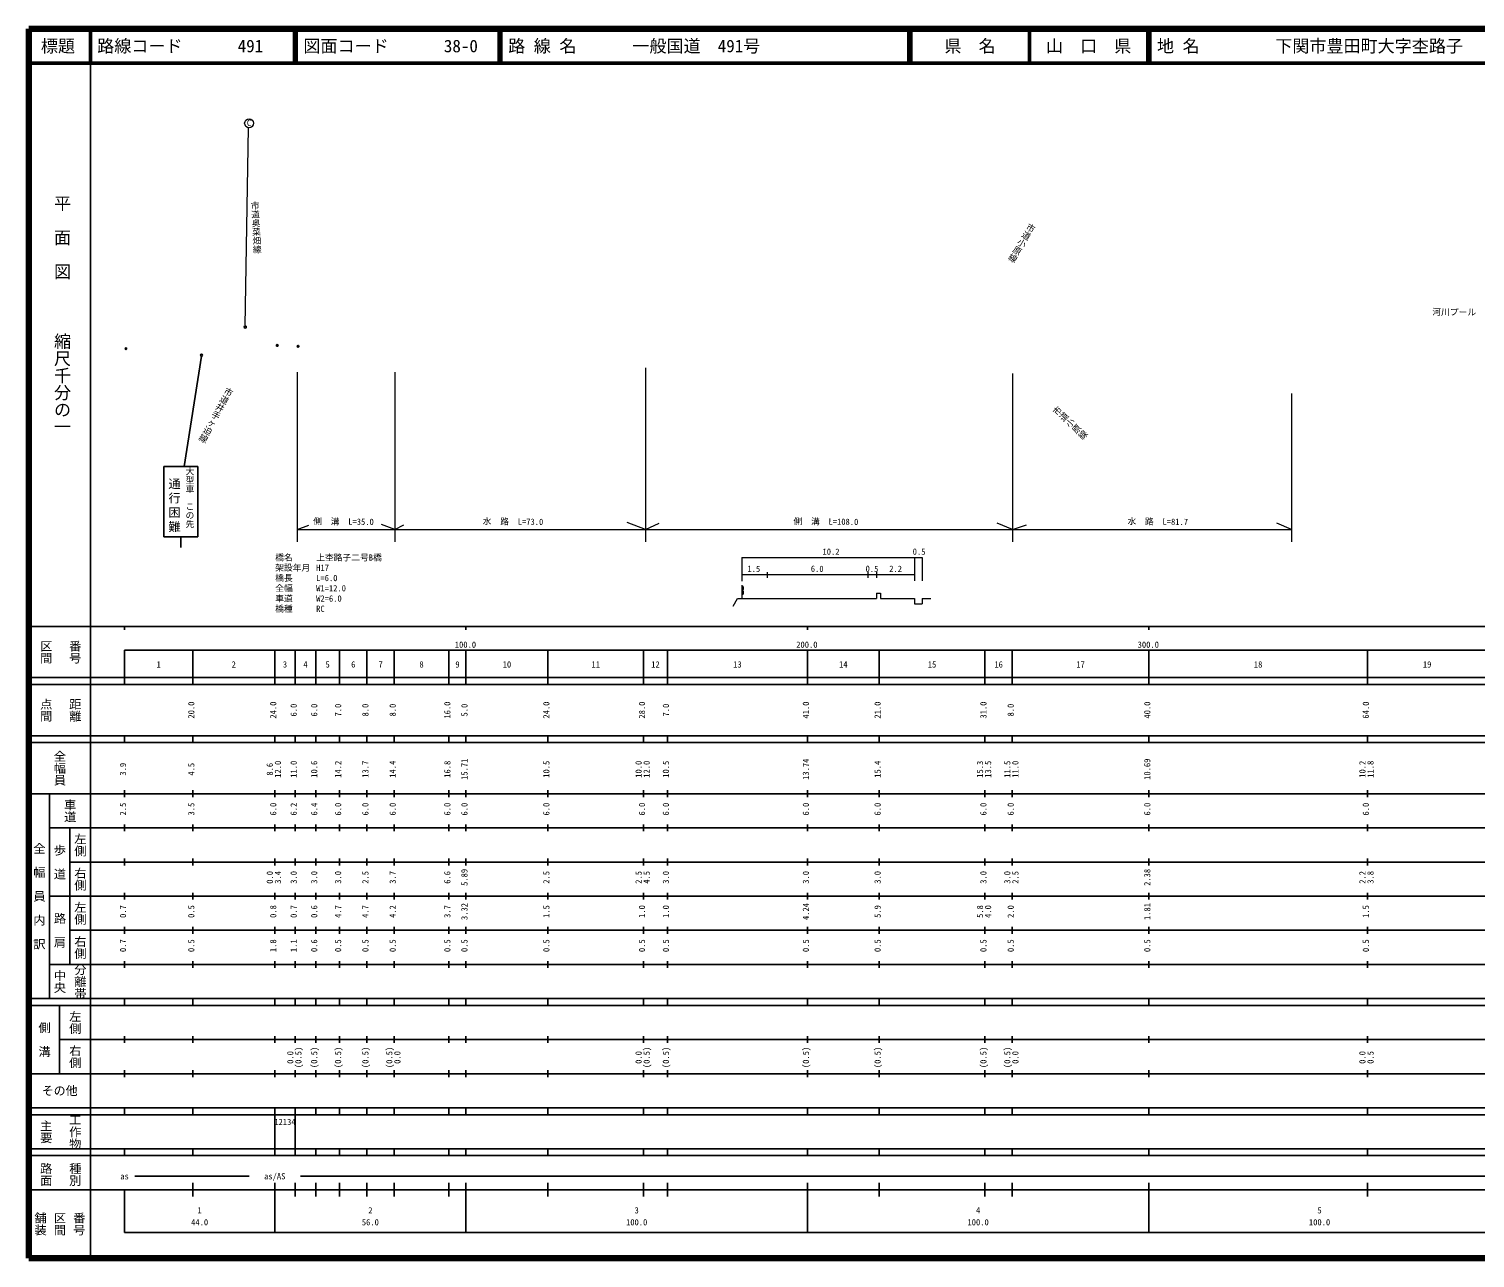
# Model space of a CAD drawing. Units: millimetres on the paper, with parts at other scales. Extents: x 40 to 680, y 20 to 380.
# Drawn here: x 40 to 463.5, y 20 to 380 of the extents above; entities that cross this region are included whole.
import ezdxf
from ezdxf.enums import TextEntityAlignment as Align

# ---------------------------------------------------------------- set-up
doc = ezdxf.new("R2010")
doc.units = ezdxf.units.MM
doc.header["$PDMODE"] = 32
doc.header["$PDSIZE"] = 0.5
for name, color, linetype, lineweight in [('M-BGD', 7, 'Continuous', 25), ('M-STR-HTXT', 7, 'Continuous', 13), ('M-STR-STRC', 7, 'Continuous', 25), ('M-TTL', 2, 'Continuous', 140), ('M-TTL-BAND', 7, 'Continuous', 25), ('M-TTL-LINE', 7, 'Continuous', 50), ('M-TTL-TXT', 7, 'Continuous', 50)]:
    doc.layers.add(name, color=color, linetype=linetype, lineweight=lineweight)
doc.layers.add('M-OTRS', color=6, linetype='Continuous')
doc.styles.add('@ＭＳ ゴシック', font='')
doc.styles.add('ＭＳ ゴシック', font='')
doc.styles.get('@ＭＳ ゴシック').set_extended_font_data('@MS Gothic')
doc.styles.get('ＭＳ ゴシック').set_extended_font_data('MS Gothic')

msp = doc.modelspace()

# ---------------------------------------------------------------- linework, layer by layer
at = {"layer": 'M-BGD'}
for centre in [(103.373, 292.689), (90.564, 284.438)]:
    msp.add_circle(centre, 0.3, dxfattribs=at)
at = {"layer": 'M-OTRS'}
for p in [(68.448, 286.346), (112.713, 287.286), (118.832, 287.041)]:
    msp.add_point(p, dxfattribs=at)
at = {"layer": 'M-STR-HTXT'}
for p, q in [((103.373, 293.055), (104.271, 351.077)), ((220.604, 280.762), (220.604, 229.792)), ((118.544, 279.434), (118.544, 229.792)), ((147.119, 279.434), (147.119, 229.792)), ((328.105, 279.094), (328.105, 229.792)), ((409.815, 273.218), (409.815, 229.792)), ((118.544, 233.399), (121.937, 234.667)), ((118.544, 233.399), (147.119, 233.399)), ((147.119, 233.399), (143.23, 234.866)), ((147.119, 233.399), (149.817, 234.733)), ((147.119, 233.399), (220.604, 233.399)), ((220.604, 233.399), (215.225, 235.399)), ((220.604, 233.399), (224.541, 235.199)), ((220.604, 233.399), (328.105, 233.399)), ((328.105, 233.399), (323.551, 235.266)), ((328.105, 233.399), (332.201, 234.8)), ((328.105, 233.399), (409.815, 233.399)), ((409.815, 233.399), (405.46, 235.266)), ((248.76, 225.201), (301.592, 225.201)), ((248.76, 225.201), (248.76, 218.209)), ((299.397, 225.201), (299.397, 218.311)), ((301.592, 225.201), (301.592, 218.338)), ((256.213, 220.876), (256.213, 219.279)), ((285.69, 220.876), (285.69, 219.279)), ((288.285, 220.876), (288.285, 219.279)), ((248.76, 220.211), (299.397, 220.211)), ((248.76, 217.068), (248.76, 213.224)), ((248.894, 216.701), (249.094, 216.701)), ((249.214, 216.581), (249.214, 215.781)), ((246.299, 210.896), (247.569, 213.224)), ((247.569, 213.224), (288.285, 213.224)), ((249.094, 214.381), (248.894, 214.381)), ((249.214, 215.301), (249.214, 214.501)), ((288.285, 214.755), (289.416, 214.755)), ((288.285, 214.755), (288.285, 213.224)), ((289.416, 214.755), (289.416, 213.224)), ((289.416, 213.224), (299.397, 213.224)), ((299.397, 213.224), (299.397, 211.627)), ((301.592, 213.224), (304.138, 213.224)), ((301.592, 213.224), (301.592, 211.627)), ((299.397, 211.627), (301.592, 211.627))]:
    msp.add_line(p, q, dxfattribs=at)
msp.add_circle((104.485, 352.371), 1.3, dxfattribs=at)
for centre, start, end in [((249.094, 216.581), 0, 90), ((249.094, 215.541), 90, 270), ((249.094, 215.781), 270, 0), ((249.094, 215.301), 0, 90), ((249.094, 214.501), 270, 0)]:
    msp.add_arc(centre, 0.12, start, end, dxfattribs=at)
at = {"layer": 'M-STR-STRC'}
for p, q in [((90.564, 284.122), (85.441, 251.884)), ((79.501, 251.837), (89.501, 251.837)), ((79.501, 251.837), (79.501, 231.25)), ((89.501, 251.837), (89.501, 231.25)), ((79.501, 231.25), (89.501, 231.25)), ((84.501, 231.25), (84.501, 228.107))]:
    msp.add_line(p, q, dxfattribs=at)
at = {"layer": 'M-TTL'}
for p, q in [((40, 380), (40, 20)), ((680, 380), (40, 380)), ((40, 20), (680, 20))]:
    msp.add_line(p, q, dxfattribs=at)
at = {"layer": 'M-TTL-BAND'}
for p, q in [((58, 370), (58, 20)), ((40, 205), (579, 205)), ((68, 205), (68, 204)), ((168, 205), (168, 204)), ((268, 205), (268, 204)), ((368, 205), (368, 204)), ((68, 198), (579, 198)), ((68, 198), (68, 188)), ((88, 188), (88, 198)), ((112, 188), (112, 198)), ((118, 188), (118, 198)), ((124, 188), (124, 198)), ((131, 188), (131, 198)), ((139, 188), (139, 198)), ((147, 188), (147, 198)), ((163, 188), (163, 198)), ((168, 188), (168, 198)), ((192, 188), (192, 198)), ((220, 188), (220, 198)), ((227, 188), (227, 198)), ((268, 188), (268, 198)), ((289, 188), (289, 198)), ((320, 188), (320, 198)), ((328, 188), (328, 198)), ((368, 188), (368, 198)), ((432, 188), (432, 198)), ((40, 190), (579, 190)), ((40, 188), (579, 188)), ((40, 173), (579, 173)), ((40, 171), (579, 171)), ((68, 171), (68, 173)), ((88, 171), (88, 173)), ((112, 171), (112, 173)), ((118, 171), (118, 173)), ((124, 171), (124, 173)), ((131, 171), (131, 173)), ((139, 171), (139, 173)), ((147, 171), (147, 173)), ((163, 171), (163, 173)), ((168, 171), (168, 173)), ((192, 171), (192, 173)), ((220, 171), (220, 173)), ((227, 171), (227, 173)), ((268, 171), (268, 173)), ((289, 171), (289, 173)), ((320, 171), (320, 173)), ((328, 171), (328, 173)), ((368, 171), (368, 173)), ((432, 171), (432, 173)), ((68, 155), (68, 157)), ((88, 155), (88, 157)), ((112, 155), (112, 157)), ((118, 155), (118, 157)), ((124, 155), (124, 157)), ((131, 155), (131, 157)), ((139, 155), (139, 157)), ((147, 155), (147, 157)), ((163, 155), (163, 157)), ((168, 155), (168, 157)), ((192, 155), (192, 157)), ((220, 155), (220, 157)), ((227, 155), (227, 157)), ((268, 155), (268, 157)), ((289, 155), (289, 157)), ((320, 155), (320, 157)), ((328, 155), (328, 157)), ((368, 155), (368, 157)), ((432, 155), (432, 157)), ((40, 156), (579, 156)), ((46, 96), (46, 156)), ((46, 146), (579, 146)), ((52, 146), (52, 106)), ((68, 145), (68, 147)), ((88, 145), (88, 147)), ((112, 145), (112, 147)), ((118, 145), (118, 147)), ((124, 145), (124, 147)), ((131, 145), (131, 147)), ((139, 145), (139, 147)), ((147, 145), (147, 147)), ((163, 145), (163, 147)), ((168, 145), (168, 147)), ((192, 145), (192, 147)), ((220, 145), (220, 147)), ((227, 145), (227, 147)), ((268, 145), (268, 147)), ((289, 145), (289, 147)), ((320, 145), (320, 147)), ((328, 145), (328, 147)), ((368, 145), (368, 147)), ((432, 145), (432, 147)), ((52, 136), (579, 136)), ((68, 135), (68, 137)), ((88, 135), (88, 137)), ((112, 135), (112, 137)), ((118, 135), (118, 137)), ((124, 135), (124, 137)), ((131, 135), (131, 137)), ((139, 135), (139, 137)), ((147, 135), (147, 137)), ((163, 135), (163, 137)), ((168, 135), (168, 137)), ((192, 135), (192, 137)), ((220, 135), (220, 137)), ((227, 135), (227, 137)), ((268, 135), (268, 137)), ((289, 135), (289, 137)), ((320, 135), (320, 137)), ((328, 135), (328, 137)), ((368, 135), (368, 137)), ((432, 135), (432, 137)), ((46, 126), (579, 126)), ((68, 125), (68, 127)), ((88, 125), (88, 127)), ((112, 125), (112, 127)), ((118, 125), (118, 127)), ((124, 125), (124, 127)), ((131, 125), (131, 127)), ((139, 125), (139, 127)), ((147, 125), (147, 127)), ((163, 125), (163, 127)), ((168, 125), (168, 127)), ((192, 125), (192, 127)), ((220, 125), (220, 127)), ((227, 125), (227, 127)), ((268, 125), (268, 127)), ((289, 125), (289, 127)), ((320, 125), (320, 127)), ((328, 125), (328, 127)), ((368, 125), (368, 127)), ((432, 125), (432, 127)), ((52, 116), (579, 116)), ((68, 115), (68, 117)), ((88, 115), (88, 117)), ((112, 115), (112, 117)), ((118, 115), (118, 117)), ((124, 115), (124, 117)), ((131, 115), (131, 117)), ((139, 115), (139, 117)), ((147, 115), (147, 117)), ((163, 115), (163, 117)), ((168, 115), (168, 117)), ((192, 115), (192, 117)), ((220, 115), (220, 117)), ((227, 115), (227, 117)), ((268, 115), (268, 117)), ((289, 115), (289, 117)), ((320, 115), (320, 117)), ((328, 115), (328, 117)), ((368, 115), (368, 117)), ((432, 115), (432, 117)), ((46, 106), (579, 106)), ((68, 105), (68, 107)), ((88, 105), (88, 107)), ((112, 105), (112, 107)), ((118, 105), (118, 107)), ((124, 105), (124, 107)), ((131, 105), (131, 107)), ((139, 105), (139, 107)), ((147, 105), (147, 107)), ((163, 105), (163, 107)), ((168, 105), (168, 107)), ((192, 105), (192, 107)), ((220, 105), (220, 107)), ((227, 105), (227, 107)), ((268, 105), (268, 107)), ((289, 105), (289, 107)), ((320, 105), (320, 107)), ((328, 105), (328, 107)), ((368, 105), (368, 107)), ((432, 105), (432, 107)), ((40, 96), (579, 96)), ((40, 94), (579, 94)), ((49, 94), (49, 74)), ((68, 94), (68, 96)), ((88, 94), (88, 96)), ((112, 94), (112, 96)), ((118, 94), (118, 96)), ((124, 94), (124, 96)), ((131, 94), (131, 96)), ((139, 94), (139, 96)), ((147, 94), (147, 96)), ((163, 94), (163, 96)), ((168, 94), (168, 96)), ((192, 94), (192, 96)), ((220, 94), (220, 96)), ((227, 94), (227, 96)), ((268, 94), (268, 96)), ((289, 94), (289, 96)), ((320, 94), (320, 96)), ((328, 94), (328, 96)), ((368, 94), (368, 96)), ((432, 94), (432, 96)), ((68, 83), (68, 85)), ((88, 83), (88, 85)), ((112, 83), (112, 85)), ((118, 83), (118, 85)), ((124, 83), (124, 85)), ((131, 83), (131, 85)), ((139, 83), (139, 85)), ((147, 83), (147, 85)), ((163, 83), (163, 85)), ((168, 83), (168, 85)), ((192, 83), (192, 85)), ((220, 83), (220, 85)), ((227, 83), (227, 85)), ((268, 83), (268, 85)), ((289, 83), (289, 85)), ((320, 83), (320, 85)), ((328, 83), (328, 85)), ((368, 83), (368, 85)), ((432, 83), (432, 85)), ((49, 84), (579, 84)), ((40, 74), (579, 74)), ((68, 73), (68, 75)), ((88, 73), (88, 75)), ((112, 73), (112, 75)), ((118, 73), (118, 75)), ((124, 73), (124, 75)), ((131, 73), (131, 75)), ((139, 73), (139, 75)), ((147, 73), (147, 75)), ((163, 73), (163, 75)), ((168, 73), (168, 75)), ((192, 73), (192, 75)), ((220, 73), (220, 75)), ((227, 73), (227, 75)), ((268, 73), (268, 75)), ((289, 73), (289, 75)), ((320, 73), (320, 75)), ((328, 73), (328, 75)), ((368, 73), (368, 75)), ((432, 73), (432, 75)), ((40, 64), (579, 64)), ((68, 62), (68, 64)), ((88, 62), (88, 64)), ((112, 62), (112, 64)), ((118, 62), (118, 64)), ((124, 62), (124, 64)), ((131, 62), (131, 64)), ((139, 62), (139, 64)), ((147, 62), (147, 64)), ((163, 62), (163, 64)), ((168, 62), (168, 64)), ((192, 62), (192, 64)), ((220, 62), (220, 64)), ((227, 62), (227, 64)), ((268, 62), (268, 64)), ((289, 62), (289, 64)), ((320, 62), (320, 64)), ((328, 62), (328, 64)), ((368, 62), (368, 64)), ((432, 62), (432, 64)), ((40, 62), (579, 62)), ((112, 52), (112, 62)), ((118, 52), (118, 62)), ((40, 52), (579, 52)), ((68, 50), (68, 52)), ((88, 50), (88, 52)), ((112, 50), (112, 52)), ((118, 50), (118, 52)), ((124, 50), (124, 52)), ((131, 50), (131, 52)), ((139, 50), (139, 52)), ((147, 50), (147, 52)), ((163, 50), (163, 52)), ((168, 50), (168, 52)), ((192, 50), (192, 52)), ((220, 50), (220, 52)), ((227, 50), (227, 52)), ((268, 50), (268, 52)), ((289, 50), (289, 52)), ((320, 50), (320, 52)), ((328, 50), (328, 52)), ((368, 50), (368, 52)), ((432, 50), (432, 52)), ((40, 50), (579, 50)), ((71, 44), (104.5, 44)), ((119.5, 44), (546, 44)), ((40, 40), (579, 40)), ((68, 40), (68, 27.5)), ((88, 38), (88, 42)), ((112, 27.5), (112, 42)), ((118, 38), (118, 42)), ((124, 38), (124, 42)), ((131, 38), (131, 42)), ((139, 38), (139, 42)), ((147, 38), (147, 42)), ((163, 38), (163, 42)), ((168, 27.5), (168, 42)), ((192, 38), (192, 42)), ((220, 38), (220, 42)), ((227, 38), (227, 42)), ((268, 27.5), (268, 42)), ((289, 38), (289, 42)), ((320, 38), (320, 42)), ((328, 38), (328, 42)), ((368, 27.5), (368, 42)), ((432, 38), (432, 42)), ((68, 27.5), (579, 27.5))]:
    msp.add_line(p, q, dxfattribs=at)
at = {"layer": 'M-TTL-LINE'}
for p, q in [((58, 380), (58, 370)), ((117.75, 380), (117.75, 370)), ((118.25, 380), (118.25, 370)), ((177.75, 380), (177.75, 370)), ((178.25, 380), (178.25, 370)), ((297.75, 380), (297.75, 370)), ((298.25, 380), (298.25, 370)), ((333, 380), (333, 370)), ((367.75, 380), (367.75, 370)), ((368.25, 380), (368.25, 370)), ((40, 370), (680, 370))]:
    msp.add_line(p, q, dxfattribs=at)

# ---------------------------------------------------------------- texts
at = {"layer": 'M-BGD', "style": '@ＭＳ ゴシック'}
for s, rotation, p in [('市道奥菜畑線', 272.703, (106.867, 314.17)), ('市道小原線', 239.357, (327.468, 311.788)), ('市道井手ヶ迫線', 241.758, (90.489, 258.968)), ('市道小原線', 316.568, (349.586, 260.211))]:
    msp.add_text(s, height=1.833, rotation=rotation, dxfattribs=at).set_placement(p, align=Align.MIDDLE_RIGHT)
at = {"layer": 'M-BGD', "style": 'ＭＳ ゴシック'}
msp.add_text('河川プール', height=1.833, rotation=359.454, dxfattribs=at).set_placement((451.013, 295.665), align=Align.BOTTOM_LEFT)
at = {"layer": 'M-STR-HTXT', "style": 'ＭＳ ゴシック'}
for s, p in [('C', (103.826, 351.033)), ('橋名', (112.13, 223.721)), ('上杢路子二号B橋', (124.13, 223.721)), ('橋長', (112.13, 217.721)), ('架設年月', (112.13, 220.721)), ('H17', (124.13, 220.721)), ('全幅', (112.13, 214.721)), ('W1=12.0', (124.13, 214.721)), ('L=6.0', (124.13, 217.721)), ('車道', (112.13, 211.721)), ('W2=6.0', (124.13, 211.721)), ('橋種', (112.13, 208.721)), ('RC', (124.13, 208.721))]:
    msp.add_text(s, height=1.833, dxfattribs=at).set_placement(p, align=Align.BOTTOM_LEFT)
for s, p in [('側\u3000溝\u3000L=35.0', (123.247, 234.342)), ('水\u3000路\u3000L=73.0', (172.885, 234.342)), ('側\u3000溝\u3000L=108.0', (263.91, 234.342)), ('水\u3000路\u3000L=81.7', (361.723, 234.342)), ('10.2', (272.407, 225.461)), ('0.5', (298.823, 225.461)), ('1.5', (250.427, 220.44)), ('6.0', (268.992, 220.44)), ('0.5', (285.028, 220.44)), ('2.2', (291.948, 220.44))]:
    msp.add_text(s, height=1.833, rotation=359.454, dxfattribs=at).set_placement(p, align=Align.BOTTOM_LEFT)
at = {"layer": 'M-STR-STRC', "style": '@ＭＳ ゴシック'}
msp.add_text('大型車\u3000この先', height=1.833, rotation=270, dxfattribs=at).set_placement((87.106, 242.737), align=Align.MIDDLE_CENTER)
at = {"layer": 'M-STR-STRC', "insert": (82.388, 240.184), "char_height": 2.566, "attachment_point": 5, "rotation": 270, "style": '@ＭＳ ゴシック'}
msp.add_mtext('\\T1.2;通行困難', dxfattribs=at)
at = {"layer": 'M-TTL-BAND', "style": '@ＭＳ ゴシック'}
for s, p in [('平  面  図', (49.777, 306.475)), ('縮尺千分の一', (49.777, 261.03))]:
    msp.add_text(s, height=3.666, rotation=270, dxfattribs=at).set_placement(p, align=Align.MIDDLE_RIGHT)
for s, p in [('区間', (45, 197.5)), ('番号', (53.5, 197.5)), ('点間', (45, 180.5)), ('距離', (53.5, 180.5)), ('全幅員', (49, 163.5)), ('車道', (52, 151)), ('左側', (55, 141)), ('全\u3000幅\u3000員\u3000内\u3000訳', (43, 126)), ('歩\u3000道', (49, 136)), ('右側', (55, 131)), ('左側', (55, 121)), ('路\u3000肩', (49, 116)), ('右側', (55, 111)), ('分離帯', (55, 101)), ('中央', (49, 101)), ('側\u3000溝', (44.5, 84)), ('左側', (53.5, 89)), ('右側', (53.5, 79)), ('主要', (45, 57)), ('工作物', (53.5, 57)), ('路面', (45, 44.5)), ('種別', (53.5, 44.5)), ('舗装', (43.333, 30)), ('区間', (49, 30)), ('番号', (54.667, 30))]:
    msp.add_text(s, height=2.566, rotation=270, dxfattribs=at).set_placement(p, align=Align.MIDDLE_CENTER)
at = {"layer": 'M-TTL-BAND', "style": 'ＭＳ ゴシック'}
for s, p in [('100.0', (167.844, 198.195)), ('200.0', (267.844, 198.195)), ('300.0', (367.844, 198.195)), ('1', (78, 192.405)), ('2', (100, 192.405)), ('3', (115, 192.405)), ('4', (121, 192.405)), ('5', (127.5, 192.405)), ('6', (135, 192.405)), ('7', (143, 192.405)), ('8', (155, 192.405)), ('9', (165.5, 192.405)), ('10', (180, 192.405)), ('11', (206, 192.405)), ('12', (223.5, 192.405)), ('13', (247.5, 192.405)), ('14', (278.5, 192.405)), ('15', (304.5, 192.405)), ('16', (324, 192.405)), ('17', (348, 192.405)), ('18', (400, 192.405)), ('19', (449.5, 192.405)), ('as', (68, 42.5)), ('as/AS', (112, 42.5)), ('1', (90, 32.523)), ('2', (140, 32.523)), ('3', (218, 32.523)), ('4', (318, 32.523)), ('5', (418, 32.523)), ('44.0', (90, 29.033)), ('56.0', (140, 29.033)), ('100.0', (218, 29.033)), ('100.0', (318, 29.033)), ('100.0', (418, 29.033))]:
    msp.add_text(s, height=1.833, dxfattribs=at).set_placement(p, align=Align.BOTTOM_CENTER)
for s, p in [('20.0', (89, 180.5)), ('24.0', (113, 180.5)), ('6.0', (119, 180.5)), ('6.0', (125, 180.5)), ('7.0', (132, 180.5)), ('8.0', (140, 180.5)), ('8.0', (148, 180.5)), ('16.0', (164, 180.5)), ('5.0', (169, 180.5)), ('24.0', (193, 180.5)), ('28.0', (221, 180.5)), ('7.0', (228, 180.5)), ('41.0', (269, 180.5)), ('21.0', (290, 180.5)), ('31.0', (321, 180.5)), ('8.0', (329, 180.5)), ('40.0', (369, 180.5)), ('64.0', (433, 180.5)), ('12.0', (114.37, 163.174)), ('11.0', (119, 163.174)), ('10.6', (125, 163.174)), ('14.2', (132, 163.174)), ('13.7', (140, 163.174)), ('14.4', (148, 163.174)), ('16.8', (164, 163.174)), ('15.71', (169, 163.174)), ('10.5', (193, 163.174)), ('10.0', (220, 163.174)), ('12.0', (222.37, 163.174)), ('10.5', (228, 163.174)), ('13.74', (269, 163.174)), ('15.4', (290, 163.174)), ('15.3', (320, 163.174)), ('13.5', (322.37, 163.174)), ('11.5', (328, 163.174)), ('11.0', (330.37, 163.174)), ('10.69', (369, 163.174)), ('10.2', (432, 163.174)), ('11.8', (434.37, 163.174)), ('3.9', (69, 163.174)), ('4.5', (89, 163.174)), ('8.6', (112, 163.174)), ('2.5', (69, 151.5)), ('3.5', (89, 151.5)), ('6.0', (113, 151.5)), ('6.2', (119, 151.5)), ('6.4', (125, 151.5)), ('6.0', (132, 151.5)), ('6.0', (140, 151.5)), ('6.0', (148, 151.5)), ('6.0', (164, 151.5)), ('6.0', (169, 151.5)), ('6.0', (193, 151.5)), ('6.0', (221, 151.5)), ('6.0', (228, 151.5)), ('6.0', (269, 151.5)), ('6.0', (290, 151.5)), ('6.0', (321, 151.5)), ('6.0', (329, 151.5)), ('6.0', (369, 151.5)), ('6.0', (433, 151.5)), ('0.0', (112, 131.5)), ('3.4', (114.37, 131.5)), ('3.0', (119, 131.5)), ('3.0', (125, 131.5)), ('3.0', (132, 131.5)), ('2.5', (140, 131.5)), ('3.7', (148, 131.5)), ('6.6', (164, 131.5)), ('5.89', (169, 131.5)), ('2.5', (193, 131.5)), ('2.5', (220, 131.5)), ('4.5', (222.37, 131.5)), ('3.0', (228, 131.5)), ('3.0', (269, 131.5)), ('3.0', (290, 131.5)), ('3.0', (321, 131.5)), ('3.0', (328, 131.5)), ('2.5', (330.37, 131.5)), ('2.38', (369, 131.5)), ('2.2', (432, 131.5)), ('3.8', (434.37, 131.5)), ('0.7', (69, 121.5)), ('0.5', (89, 121.5)), ('0.8', (113, 121.5)), ('0.7', (119, 121.5)), ('0.6', (125, 121.5)), ('4.7', (132, 121.5)), ('4.7', (140, 121.5)), ('4.2', (148, 121.5)), ('3.7', (164, 121.5)), ('3.32', (169, 121.5)), ('1.5', (193, 121.5)), ('1.0', (221, 121.5)), ('1.0', (228, 121.5)), ('4.24', (269, 121.5)), ('5.9', (290, 121.5)), ('5.8', (320, 121.5)), ('4.0', (322.37, 121.5)), ('2.0', (329, 121.5)), ('1.81', (369, 121.5)), ('1.5', (433, 121.5)), ('0.7', (69, 111.5)), ('0.5', (89, 111.5)), ('1.8', (113, 111.5)), ('1.1', (119, 111.5)), ('0.6', (125, 111.5)), ('0.5', (132, 111.5)), ('0.5', (140, 111.5)), ('0.5', (148, 111.5)), ('0.5', (164, 111.5)), ('0.5', (169, 111.5)), ('0.5', (193, 111.5)), ('0.5', (221, 111.5)), ('0.5', (228, 111.5)), ('0.5', (269, 111.5)), ('0.5', (290, 111.5)), ('0.5', (321, 111.5)), ('0.5', (329, 111.5)), ('0.5', (369, 111.5)), ('0.5', (433, 111.5)), ('0.0', (118, 78.764)), ('(0.5)', (120.37, 78.764)), ('(0.5)', (125, 78.764)), ('(0.5)', (132, 78.764)), ('(0.5)', (140, 78.764)), ('(0.5)', (147, 78.764)), ('0.0', (149.37, 78.764)), ('0.0', (220, 78.764)), ('(0.5)', (222.37, 78.764)), ('(0.5)', (228, 78.764)), ('(0.5)', (269, 78.764)), ('(0.5)', (290, 78.764)), ('(0.5)', (321, 78.764)), ('(0.5)', (328, 78.764)), ('0.0', (330.37, 78.764)), ('0.0', (432, 78.764)), ('0.5', (434.37, 78.764))]:
    msp.add_text(s, height=1.833, rotation=90, dxfattribs=at).set_placement(p, align=Align.BOTTOM_CENTER)
msp.add_text('その他', height=2.566, dxfattribs=at).set_placement((49, 69), align=Align.MIDDLE_CENTER)
msp.add_text('12134', height=1.833, dxfattribs=at).set_placement((111.875, 58.405), align=Align.BOTTOM_LEFT)
at = {"layer": 'M-TTL-TXT', "style": 'ＭＳ ゴシック'}
for s, p in [('標題', (48.5, 375)), ('県\u3000名', (315.625, 375)), ('山\u3000口\u3000県', (350.375, 375))]:
    msp.add_text(s, height=3.666, dxfattribs=at).set_placement(p, align=Align.MIDDLE_CENTER)
for s, p in [('路線コード', (60, 375)), ('図面コード', (120.38, 375)), ('路 線 名', (180.38, 375)), ('一般国道\u3000491号', (216.734, 375)), ('地 名', (370.38, 375)), ('下関市豊田町大字杢路子', (405.024, 375)), ('491', (101.142, 375)), ('38-0', (161.521, 375))]:
    msp.add_text(s, height=3.666, dxfattribs=at).set_placement(p, align=Align.MIDDLE_LEFT)

doc.saveas('drawing.dxf')
